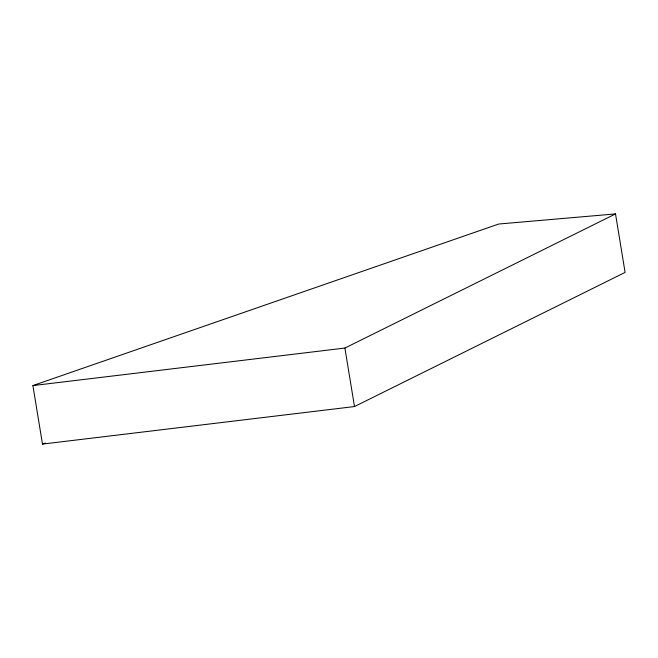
<?xml version="1.0" encoding="UTF-8"?>
<svg xmlns="http://www.w3.org/2000/svg" width="658" height="658" viewBox="0 0 658 658"><rect width="100%" height="100%" fill="white"/><g stroke="black" fill="none" stroke-linecap="round" stroke-linejoin="round"><path stroke-width="0.99" d="M32.9 385.588L344.907 348.057L615.518 213.916L625.1 272.412L354.489 406.554L42.482 444.084L32.9 385.588L498.715 224.024L615.518 213.916M42.482 444.084L45.394 443.073M344.907 348.057L354.489 406.554"/></g></svg>
